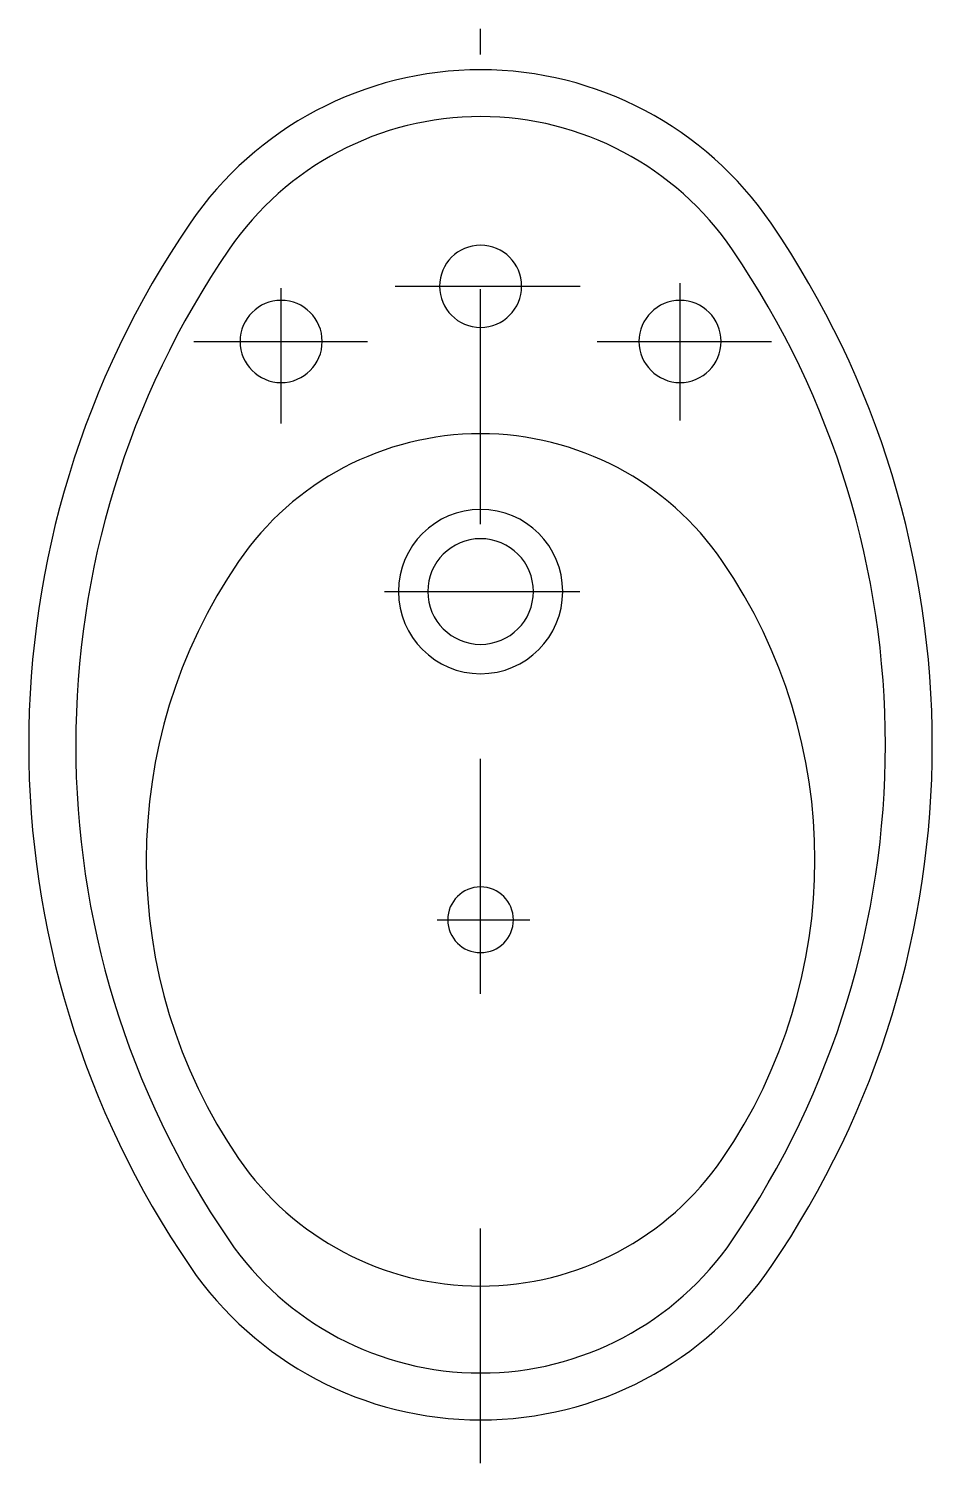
# Model space of a CAD drawing. Extents: x -669.204 to -668.819, y 643.168 to 643.779.
import ezdxf

# ---------------------------------------------------------------- set-up
doc = ezdxf.new("R2010")
doc.units = 0
doc.header["$LTSCALE"] = 0.28
doc.header["$MEASUREMENT"] = 0
doc.linetypes.add('AXES', pattern=[0.54, 0.3, -0.08, 0.08, -0.08])
doc.linetypes.add('CONTINU', pattern=[0])
doc.layers.get('0').update_dxf_attribs({"linetype": 'CONTINUOUS'})
doc.layers.add('DECA_EIXOS', color=5, linetype='AXES')

msp = doc.modelspace()

# ---------------------------------------------------------------- linework, layer by layer
at = {"linetype": 'CONTINU'}
for points in [[(-668.88738, 643.69636, 0.527777), (-669.13505, 643.69636)], [(-668.90389, 643.68507, 0.527778), (-669.11841, 643.68527)], [(-669.13505, 643.69636, 0.30948), (-669.13505, 643.25208)], [(-668.88738, 643.25208, 0.309091), (-668.88738, 643.69636)], [(-669.01122, 643.68702, 1), (-669.01122, 643.65202)], [(-669.01122, 643.65202, 1), (-669.01122, 643.68702)], [(-669.11841, 643.68527, 0.309435), (-669.11854, 643.26336)], [(-668.90389, 643.26336, 0.309091), (-668.90389, 643.68507)], [(-669.09622, 643.66352, 1), (-669.09622, 643.62852)], [(-669.09622, 643.62852, 1), (-669.09622, 643.66352)], [(-668.92622, 643.66352, 1), (-668.92622, 643.62852)], [(-668.92622, 643.62852, 1), (-668.92622, 643.66352)], [(-668.90808, 643.55234, 0.527214), (-669.11435, 643.55234)], [(-669.01122, 643.57452, 1), (-669.01122, 643.50452)], [(-669.01122, 643.50452, 1), (-669.01122, 643.57452)], [(-669.01122, 643.56202, 1), (-669.01122, 643.51702)], [(-669.01122, 643.51702, 1), (-669.01122, 643.56202)], [(-669.11435, 643.55234, 0.309573), (-669.11435, 643.29809)], [(-668.90808, 643.29809, 0.309573), (-668.90808, 643.55234)], [(-669.01122, 643.41372, 1), (-669.01122, 643.38572)], [(-669.01122, 643.38572, 1), (-669.01122, 643.41372)], [(-669.11435, 643.29809, 0.527214), (-668.90808, 643.29809)], [(-669.11854, 643.26336, 0.527779), (-668.90389, 643.26336)], [(-669.13505, 643.25208, 0.527779), (-668.88738, 643.25208)]]:
    msp.add_lwpolyline(points, format="xyb", dxfattribs=at)
at = {"layer": 'DECA_EIXOS'}
for points in [[(-669.01122, 643.16825), (-669.01122, 643.77922)], [(-669.09622, 643.6111), (-669.09622, 643.66868)], [(-669.04761, 643.66952), (-668.96875, 643.66952)], [(-668.92622, 643.61241), (-668.92622, 643.67078)], [(-669.13349, 643.64602), (-669.05939, 643.64602)], [(-668.96156, 643.64602), (-668.88732, 643.64602)], [(-669.05216, 643.53952), (-668.96896, 643.53952)], [(-669.02976, 643.39972), (-668.99029, 643.39972)]]:
    msp.add_lwpolyline(points, dxfattribs=at)

doc.saveas('drawing.dxf')
